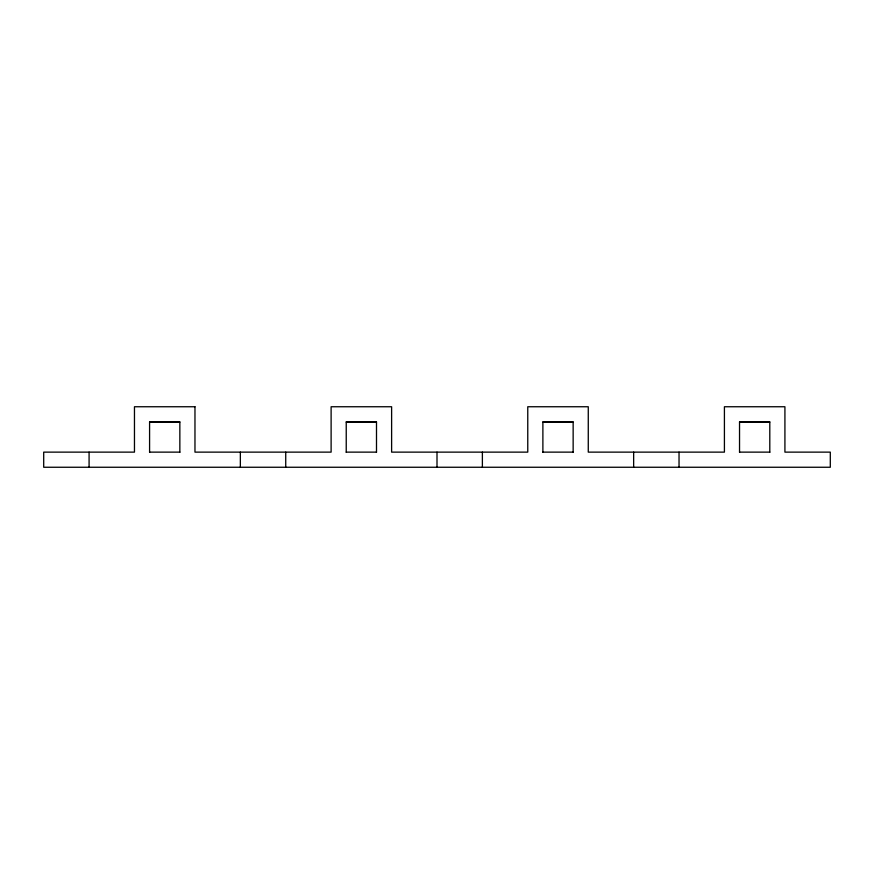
<?xml version="1.0" encoding="UTF-8"?>
<svg xmlns="http://www.w3.org/2000/svg" width="874" height="874" viewBox="0 0 874 874"><rect width="100%" height="100%" fill="white"/><g stroke="black" fill="none" stroke-linecap="round" stroke-linejoin="round"><path stroke-width="1.31" d="M149.585 422.076L179.847 422.076M346.235 422.076L376.497 422.076M542.885 422.076L573.147 422.076M739.535 422.076L769.797 422.076M149.585 452.131L179.847 452.131M346.235 452.131L376.497 452.131M542.885 452.131L573.147 452.131M739.535 452.131L769.797 452.131M769.797 452.339L769.797 421.869L739.535 421.869L739.535 452.339M679.032 452.131L679.032 467.251M633.65 452.131L633.65 467.251M573.147 452.339L573.147 421.869L542.885 421.869L542.885 452.339M482.382 452.131L482.382 467.251M437 452.131L437 467.251M376.497 452.339L376.497 421.869L346.235 421.869L346.235 452.339M285.732 452.131L285.732 467.251M240.35 452.131L240.35 467.251M179.847 452.339L179.847 421.869L149.585 421.869L149.585 452.339M89.082 452.131L89.082 467.251M194.968 406.749L134.465 406.749L134.465 452.131L43.7 452.131L43.7 467.251L830.3 467.251L830.3 452.131L784.918 452.131L784.918 406.749L724.415 406.749L724.415 452.131L588.268 452.131L588.268 406.749L527.765 406.749L527.765 452.131L391.618 452.131L391.618 406.749L331.115 406.749L331.115 452.131L194.968 452.131L194.968 406.749"/></g></svg>
